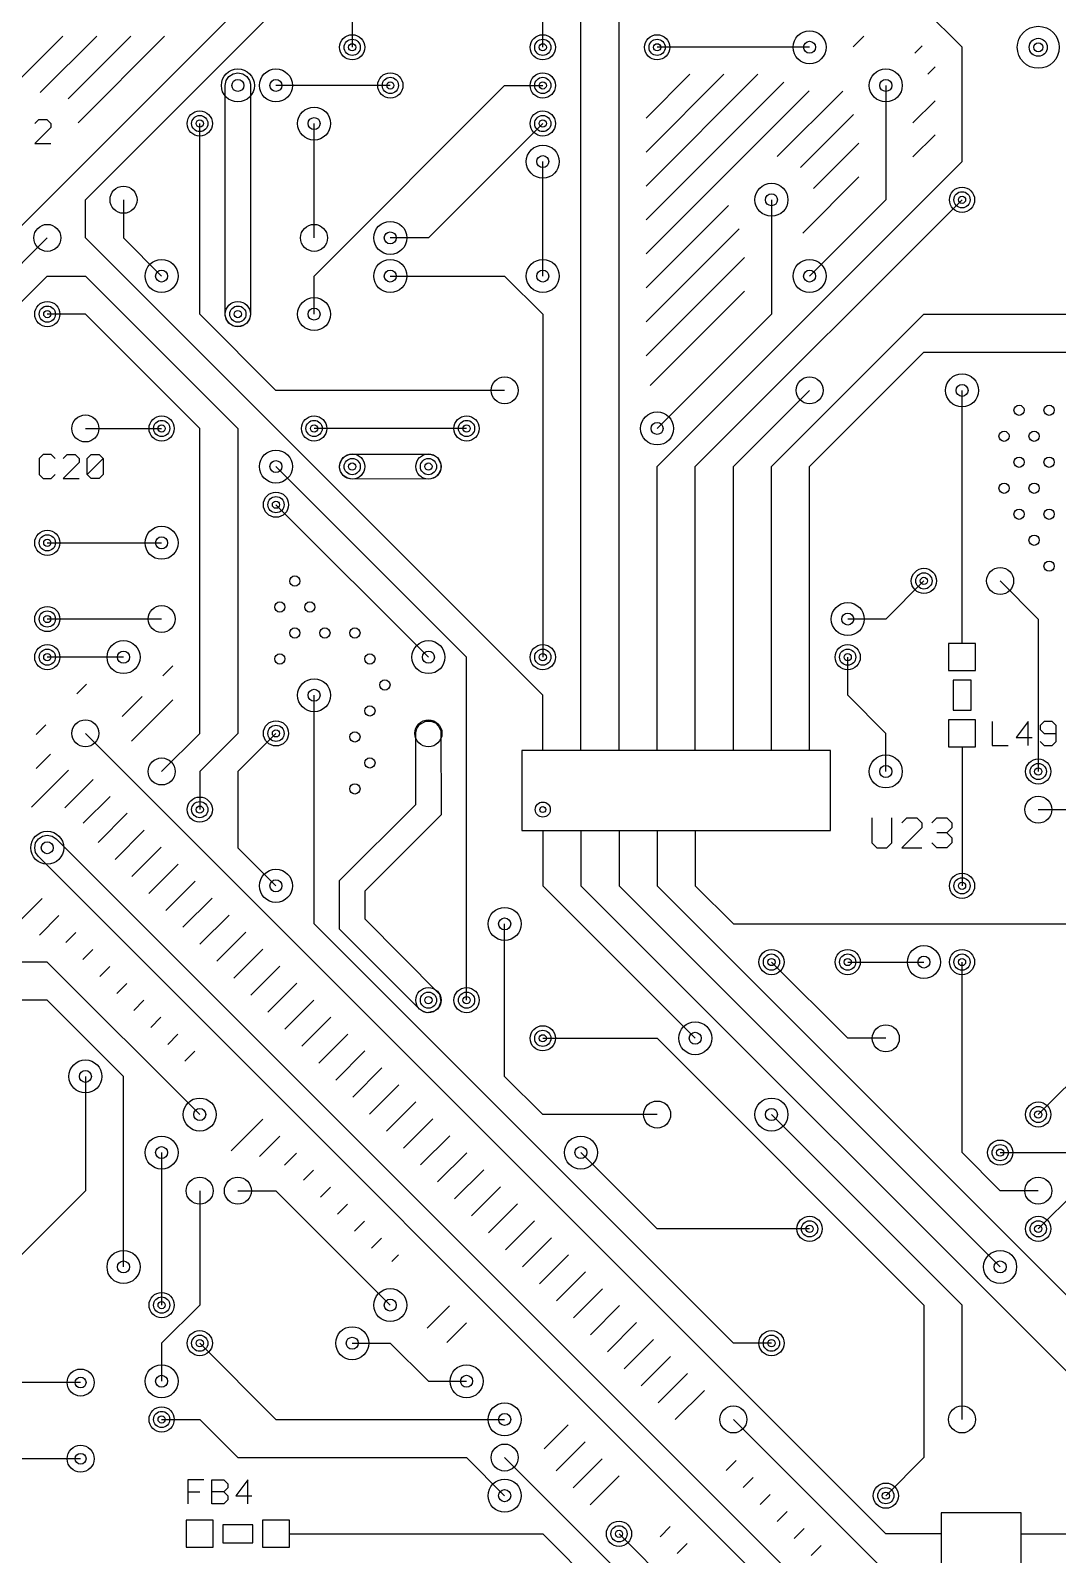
# Model space of a CAD drawing. Extents: x 7 to 280, y 7 to 360.
# Drawn here: x 169.6 to 203.8, y 249.5 to 300.3 of the extents above; entities that cross this region are included whole.
import ezdxf

# ---------------------------------------------------------------- set-up
doc = ezdxf.new("R2010")
doc.units = 0
doc.layers.add('SCORE', color=5, linetype='CONTINUOUS')

msp = doc.modelspace()

# ---------------------------------------------------------------- linework, layer by layer
at = {"layer": 'SCORE'}
for p, q in [((186.69, 299.72), (186.69, 308.61)), ((182.88, 307.34), (167.64, 292.1)), ((180.34, 303.53), (180.34, 299.72)), ((171.45, 294.64), (179.07, 302.26)), ((187.96, 278.13), (187.96, 300.99)), ((189.23, 278.13), (189.23, 300.99)), ((200.66, 299.72), (199.39, 300.99)), ((168.9559, 298.3506), (170.6952, 300.09)), ((169.9466, 298.21), (171.8266, 300.09)), ((170.8737, 298.0057), (172.958, 300.09)), ((171.2033, 297.204), (174.0893, 300.09)), ((195.58, 299.72), (190.5, 299.72)), ((197.0293, 299.7343), (197.3839, 300.0889)), ((199.0872, 299.5294), (199.3325, 299.7747)), ((200.66, 295.91), (200.66, 299.72)), ((176.11, 298.45), (176.142, 298.6107)), ((176.142, 298.6107), (176.233, 298.747)), ((176.233, 298.747), (176.3693, 298.838)), ((176.3693, 298.838), (176.53, 298.87)), ((176.53, 298.87), (176.6907, 298.838)), ((176.6907, 298.838), (176.827, 298.747)), ((176.827, 298.747), (176.918, 298.6107)), ((176.918, 298.6107), (176.948, 298.4912)), ((190.1303, 297.3607), (191.5896, 298.82)), ((190.1304, 296.2295), (192.7209, 298.82)), ((190.1306, 295.0983), (193.8523, 298.82)), ((199.5189, 298.8298), (199.76, 299.0708)), ((176.112, 290.7888), (176.11, 298.45)), ((176.948, 298.4912), (176.95, 290.83)), ((181.61, 298.45), (177.8, 298.45)), ((179.07, 292.1), (185.42, 298.45)), ((185.42, 298.45), (186.69, 298.45)), ((190.1308, 293.9671), (194.7183, 298.5546)), ((190.131, 292.8359), (195.5657, 298.2707)), ((194.503, 296.0766), (196.6834, 298.257)), ((198.12, 298.45), (198.12, 294.64)), ((199.02, 297.1995), (199.76, 297.9395)), ((169.77, 297.1767), (169.9033, 297.31)), ((169.9033, 297.31), (170.17, 297.31)), ((170.17, 297.31), (170.3033, 297.1767)), ((170.3033, 297.1767), (170.3033, 297.0433)), ((175.26, 290.83), (175.26, 297.18)), ((179.07, 293.37), (179.07, 297.18)), ((186.69, 297.18), (182.88, 293.37)), ((195.2772, 295.7194), (197.0406, 297.4828)), ((170.3033, 297.0433), (169.77, 296.51)), ((199.02, 296.0681), (199.76, 296.8081)), ((169.77, 296.51), (170.3033, 296.51)), ((195.7089, 295.0198), (197.22, 296.5308)), ((186.69, 292.1), (186.69, 295.91)), ((190.5, 285.75), (200.66, 295.91)), ((195.3519, 293.5314), (197.22, 295.3995)), ((171.45, 293.37), (171.45, 294.64)), ((172.72, 294.64), (172.72, 293.37)), ((191.77, 285.75), (200.66, 294.64)), ((194.31, 294.64), (194.31, 290.83)), ((198.12, 294.64), (195.58, 292.1)), ((190.1311, 291.7047), (192.8734, 294.447)), ((190.1313, 290.5735), (193.2306, 293.6728)), ((166.37, 289.56), (170.18, 293.37)), ((186.69, 278.13), (171.45, 293.37)), ((172.72, 293.37), (173.99, 292.1)), ((182.88, 293.37), (181.61, 293.37)), ((190.1315, 289.4423), (193.41, 292.7208)), ((168.91, 290.83), (170.18, 292.1)), ((170.18, 292.1), (171.45, 292.1)), ((171.45, 292.1), (176.53, 287.02)), ((179.07, 290.83), (179.07, 292.1)), ((181.61, 292.1), (185.42, 292.1)), ((185.42, 292.1), (186.69, 290.83)), ((190.2719, 288.4514), (193.41, 291.5895)), ((171.45, 290.83), (170.18, 290.83)), ((175.26, 287.02), (171.45, 290.83)), ((177.8, 288.29), (175.26, 290.83)), ((176.1596, 290.632), (176.112, 290.7888)), ((176.2636, 290.5053), (176.1596, 290.632)), ((176.4081, 290.4281), (176.2636, 290.5053)), ((176.827, 290.533), (176.728, 290.4596)), ((176.918, 290.6693), (176.827, 290.533)), ((176.95, 290.83), (176.918, 290.6693)), ((186.69, 290.83), (186.69, 279.4)), ((194.31, 290.83), (190.5, 287.02)), ((194.31, 285.75), (199.39, 290.83)), ((199.39, 290.83), (210.82, 290.83)), ((176.5712, 290.412), (176.4081, 290.4281)), ((176.728, 290.4596), (176.5712, 290.412)), ((195.58, 285.75), (199.39, 289.56)), ((199.39, 289.56), (207.01, 289.56)), ((185.42, 288.29), (177.8, 288.29)), ((193.04, 285.75), (195.58, 288.29)), ((200.66, 281.94), (200.66, 288.29)), ((171.45, 287.02), (173.99, 287.02)), ((175.26, 276.86), (175.26, 287.02)), ((176.53, 287.02), (176.53, 276.86)), ((184.15, 287.02), (179.07, 287.02)), ((170.0433, 286.15), (169.91, 286.0167)), ((169.91, 286.0167), (169.91, 285.4833)), ((170.31, 286.15), (170.0433, 286.15)), ((170.4433, 286.0167), (170.31, 286.15)), ((170.71, 286.0167), (170.8433, 286.15)), ((170.8433, 286.15), (171.11, 286.15)), ((171.11, 286.15), (171.2433, 286.0167)), ((171.2433, 286.0167), (171.2433, 285.8833)), ((171.51, 286.0167), (171.6433, 286.15)), ((171.51, 285.4833), (171.51, 286.0167)), ((171.51, 285.4833), (172.0433, 286.0167)), ((171.6433, 286.15), (171.91, 286.15)), ((171.91, 286.15), (172.0433, 286.0167)), ((172.0433, 286.0167), (172.0433, 285.4833)), ((179.9281, 285.8319), (179.9908, 285.9833)), ((179.9908, 285.9833), (180.1067, 286.0992)), ((180.1067, 286.0992), (180.2581, 286.1619)), ((180.2581, 286.1619), (182.9212, 286.168)), ((182.9212, 286.168), (183.078, 286.1204)), ((183.078, 286.1204), (183.177, 286.047)), ((183.177, 286.047), (183.2919, 285.8319)), ((169.91, 285.4833), (170.0433, 285.35)), ((170.31, 285.35), (170.4433, 285.4833)), ((171.2433, 285.8833), (170.71, 285.35)), ((171.6433, 285.35), (171.51, 285.4833)), ((172.0433, 285.4833), (171.91, 285.35)), ((184.15, 279.4), (177.8, 285.75)), ((179.922, 285.7088), (179.9281, 285.8319)), ((179.952, 285.5893), (179.922, 285.7088)), ((180.043, 285.453), (179.952, 285.5893)), ((180.1793, 285.362), (180.043, 285.453)), ((183.1133, 285.4008), (182.9619, 285.3381)), ((183.2292, 285.5167), (183.1133, 285.4008)), ((183.2919, 285.6681), (183.2292, 285.5167)), ((183.2919, 285.8319), (183.2919, 285.6681)), ((190.5, 278.13), (190.5, 285.75)), ((191.77, 278.13), (191.77, 285.75)), ((193.04, 278.13), (193.04, 285.75)), ((194.31, 278.13), (194.31, 285.75)), ((195.58, 278.13), (195.58, 285.75)), ((170.0433, 285.35), (170.31, 285.35)), ((170.71, 285.35), (171.2433, 285.35)), ((171.91, 285.35), (171.6433, 285.35)), ((180.34, 285.33), (180.1793, 285.362)), ((182.9619, 285.3381), (180.34, 285.33)), ((182.88, 279.4), (177.8, 284.48)), ((170.18, 283.21), (173.99, 283.21)), ((199.39, 281.94), (198.12, 280.67)), ((200.66, 279.85), (200.66, 281.94)), ((201.93, 281.94), (203.2, 280.67)), ((173.99, 280.67), (170.18, 280.67)), ((198.12, 280.67), (196.85, 280.67)), ((203.2, 280.67), (203.2, 275.59)), ((201.11, 279.85), (200.21, 279.85)), ((200.21, 279.85), (200.21, 278.95)), ((201.11, 278.95), (201.11, 279.85)), ((172.72, 279.4), (170.18, 279.4)), ((184.15, 267.97), (184.15, 279.4)), ((196.85, 278.13), (196.85, 279.4)), ((174.0296, 278.7791), (174.36, 279.1095)), ((200.21, 278.95), (201.11, 278.95)), ((171.1673, 278.1795), (171.4877, 278.5)), ((200.96, 278.63), (200.36, 278.63)), ((200.36, 278.63), (200.36, 277.63)), ((200.96, 277.63), (200.96, 278.63)), ((172.6755, 277.425), (173.3409, 278.0904)), ((172.9823, 276.6005), (174.36, 277.9781)), ((179.07, 270.51), (179.07, 278.13)), ((186.69, 276.2885), (186.69, 278.13)), ((187.96, 276.2885), (187.96, 278.13)), ((189.23, 276.2885), (189.23, 278.13)), ((190.5, 276.2885), (190.5, 278.13)), ((191.77, 276.2885), (191.77, 278.13)), ((193.04, 276.2885), (193.04, 278.13)), ((194.31, 276.2885), (194.31, 278.13)), ((195.58, 276.2885), (195.58, 278.13)), ((198.12, 276.86), (196.85, 278.13)), ((182.583, 277.157), (182.7981, 277.2719)), ((182.7981, 277.2719), (182.9619, 277.2719)), ((182.9619, 277.2719), (183.1133, 277.2092)), ((201.11, 277.31), (200.21, 277.31)), ((200.21, 277.31), (200.21, 276.41)), ((200.36, 277.63), (200.96, 277.63)), ((201.11, 276.41), (201.11, 277.31)), ((169.81, 276.8223), (170.1305, 277.1427)), ((198.12, 250.19), (171.45, 276.86)), ((173.99, 275.59), (175.26, 276.86)), ((176.53, 276.86), (175.26, 275.59)), ((177.8, 276.86), (176.53, 275.59)), ((182.46, 274.494), (182.462, 276.9012)), ((182.462, 276.9012), (182.492, 277.0207)), ((182.492, 277.0207), (182.583, 277.157)), ((183.1133, 277.2092), (183.2292, 277.0933)), ((183.2292, 277.0933), (183.2919, 276.9419)), ((183.2919, 276.9419), (183.3, 274.146)), ((198.12, 275.59), (198.12, 276.86)), ((201.66, 277.26), (201.66, 276.46)), ((202.86, 277.26), (202.46, 276.7267)), ((202.86, 276.46), (202.86, 277.26)), ((203.3933, 277.26), (203.26, 277.1267)), ((203.26, 277.1267), (203.26, 276.9933)), ((203.26, 276.9933), (203.3933, 276.86)), ((203.66, 277.26), (203.3933, 277.26)), ((203.3933, 276.86), (203.7933, 276.86)), ((203.7933, 277.1267), (203.66, 277.26)), ((203.7933, 276.5933), (203.7933, 277.1267)), ((196.2785, 276.2885), (185.9915, 276.2885)), ((185.9915, 276.2885), (185.9915, 273.6215)), ((196.2785, 273.6215), (196.2785, 276.2885)), ((200.21, 276.41), (201.11, 276.41)), ((200.66, 276.41), (200.66, 274.32)), ((201.66, 276.46), (202.1933, 276.46)), ((202.46, 276.7267), (202.9933, 276.7267)), ((203.26, 276.5933), (203.3933, 276.46)), ((203.3933, 276.46), (203.66, 276.46)), ((203.66, 276.46), (203.7933, 276.5933)), ((169.81, 275.6909), (170.2898, 276.1707)), ((169.6495, 274.399), (170.885, 275.6345)), ((170.7602, 274.3784), (171.7095, 275.3277)), ((175.26, 275.59), (175.26, 274.32)), ((176.53, 275.59), (176.53, 273.05)), ((171.3784, 273.8652), (172.2752, 274.762)), ((179.92, 271.954), (182.46, 274.494)), ((200.66, 274.32), (200.66, 271.78)), ((203.2, 274.32), (207.01, 274.32)), ((171.8707, 273.2261), (172.8409, 274.1963)), ((183.3, 274.146), (180.76, 271.606)), ((197.65, 274.05), (197.65, 273.2167)), ((198.3167, 273.2167), (198.3167, 274.05)), ((198.65, 273.8833), (198.8167, 274.05)), ((199.3167, 273.7167), (198.65, 273.05)), ((198.8167, 274.05), (199.15, 274.05)), ((199.15, 274.05), (199.3167, 273.8833)), ((199.3167, 273.8833), (199.3167, 273.7167)), ((199.65, 273.8833), (199.8167, 274.05)), ((199.8167, 274.05), (200.15, 274.05)), ((200.15, 274.05), (200.3167, 273.8833)), ((200.3167, 273.7167), (200.15, 273.55)), ((200.3167, 273.8833), (200.3167, 273.7167)), ((169.76, 273.05), (169.792, 273.2107)), ((169.792, 273.2107), (169.883, 273.347)), ((169.883, 273.347), (170.0193, 273.438)), ((170.0193, 273.438), (170.18, 273.47)), ((170.18, 273.47), (170.3407, 273.438)), ((170.3407, 273.438), (170.477, 273.347)), ((170.477, 273.347), (197.024, 246.8)), ((172.4364, 272.6604), (173.4066, 273.6306)), ((185.9915, 273.6215), (196.2785, 273.6215)), ((186.69, 273.6215), (186.69, 271.78)), ((187.96, 273.6215), (187.96, 271.78)), ((189.23, 273.6215), (189.23, 271.78)), ((190.5, 273.6215), (190.5, 271.78)), ((191.77, 273.6215), (191.77, 271.78)), ((197.65, 273.2167), (197.8167, 273.05)), ((198.15, 273.05), (198.3167, 273.2167)), ((199.8167, 273.05), (199.65, 273.2167)), ((200.15, 273.55), (199.8167, 273.55)), ((200.15, 273.55), (200.3167, 273.3833)), ((200.3167, 273.2167), (200.15, 273.05)), ((200.3167, 273.3833), (200.3167, 273.2167)), ((169.792, 272.8893), (169.76, 273.05)), ((169.883, 272.753), (169.792, 272.8893)), ((196.676, 245.96), (169.883, 272.753)), ((173.0021, 272.0947), (173.9723, 273.0649)), ((176.53, 273.05), (177.8, 271.78)), ((197.8167, 273.05), (198.15, 273.05)), ((198.65, 273.05), (199.3167, 273.05)), ((200.15, 273.05), (199.8167, 273.05)), ((173.5677, 271.529), (174.538, 272.4992)), ((174.1334, 270.9633), (175.1036, 271.9336)), ((179.92, 270.336), (179.92, 271.954)), ((186.69, 271.78), (191.77, 266.7)), ((187.96, 271.78), (207.01, 252.73)), ((189.23, 271.78), (201.93, 259.08)), ((190.5, 271.78), (208.28, 254)), ((191.77, 271.78), (193.04, 270.51)), ((168.7846, 270.14), (170.0039, 271.3593)), ((174.6991, 270.3977), (175.6693, 271.3679)), ((180.76, 271.606), (180.76, 270.684)), ((169.916, 270.14), (170.5696, 270.7936)), ((175.2648, 269.832), (176.235, 270.8022)), ((180.76, 270.684), (183.2504, 268.168)), ((170.7996, 269.8922), (171.1353, 270.2279)), ((175.8305, 269.2663), (176.8007, 270.2365)), ((193.04, 256.54), (179.07, 270.51)), ((182.583, 267.673), (179.92, 270.336)), ((185.42, 265.43), (185.42, 270.51)), ((193.04, 270.51), (210.82, 270.51)), ((171.3658, 269.327), (171.701, 269.6623)), ((176.3962, 268.7006), (177.3664, 269.6708)), ((170.18, 269.24), (151.13, 269.24)), ((175.26, 264.16), (170.18, 269.24)), ((196.85, 266.7), (194.31, 269.24)), ((196.85, 269.24), (199.39, 269.24)), ((200.66, 262.89), (200.66, 269.24)), ((171.9314, 268.7614), (172.2667, 269.0966)), ((176.9619, 268.1349), (177.9321, 269.1051)), ((172.4971, 268.1957), (172.8323, 268.5309)), ((177.5275, 267.5692), (178.4978, 268.5394)), ((183.2504, 268.168), (183.298, 267.9288)), ((170.18, 267.97), (154.94, 267.97)), ((172.72, 265.43), (170.18, 267.97)), ((173.0628, 267.63), (173.398, 267.9652)), ((178.0932, 267.0035), (179.0634, 267.9738)), ((182.682, 267.5996), (182.583, 267.673)), ((183.2292, 267.7367), (183.078, 267.5996)), ((183.298, 267.9288), (183.2292, 267.7367)), ((173.6285, 267.0643), (173.9637, 267.3995)), ((178.6589, 266.4379), (179.6291, 267.4081)), ((182.8388, 267.552), (182.682, 267.5996)), ((183.078, 267.5996), (182.8388, 267.552)), ((174.1942, 266.4986), (174.5294, 266.8338)), ((179.2246, 265.8722), (180.1948, 266.8424)), ((186.69, 266.7), (190.5, 266.7)), ((190.5, 266.7), (199.39, 257.81)), ((198.12, 266.7), (196.85, 266.7)), ((203.2, 264.16), (205.74, 266.7)), ((174.7599, 265.9329), (175.0951, 266.2681)), ((179.7903, 265.3065), (180.7605, 266.2767)), ((180.356, 264.7408), (181.3262, 265.711)), ((171.45, 265.43), (171.45, 261.62)), ((172.72, 259.08), (172.72, 265.43)), ((180.9216, 264.1751), (181.8919, 265.1453)), ((186.69, 264.16), (185.42, 265.43)), ((181.4873, 263.6094), (182.4576, 264.5796)), ((190.5, 264.16), (186.69, 264.16)), ((200.66, 257.81), (194.31, 264.16)), ((176.3028, 262.9503), (177.3578, 264.0054)), ((182.053, 263.0437), (183.0232, 264.014)), ((177.2471, 262.7633), (177.9235, 263.4397)), ((182.6187, 262.4781), (183.5889, 263.4483)), ((173.99, 262.89), (173.99, 257.81)), ((178.0875, 262.4723), (178.4892, 262.874)), ((183.1844, 261.9124), (184.1546, 262.8826)), ((190.5, 260.35), (187.96, 262.89)), ((201.93, 261.62), (200.66, 262.89)), ((201.93, 262.89), (207.01, 262.89)), ((178.7197, 261.9731), (179.0549, 262.3084)), ((183.7501, 261.3467), (184.7203, 262.3169)), ((171.45, 261.62), (167.64, 257.81)), ((175.26, 261.62), (175.26, 257.81)), ((176.53, 261.62), (177.8, 261.62)), ((177.8, 261.62), (181.61, 257.81)), ((179.2854, 261.4074), (179.6206, 261.7427)), ((184.3158, 260.781), (185.286, 261.7512)), ((203.2, 261.62), (201.93, 261.62)), ((203.2, 260.35), (204.47, 261.62)), ((179.851, 260.8418), (180.1863, 261.177)), ((184.8814, 260.2153), (185.8517, 261.1855)), ((180.4167, 260.2761), (180.7519, 260.6113)), ((185.4471, 259.6496), (186.4174, 260.6199)), ((180.9824, 259.7104), (181.3176, 260.0456)), ((186.0128, 259.0839), (186.983, 260.0542)), ((195.58, 260.35), (190.5, 260.35)), ((181.6619, 259.2585), (181.8833, 259.4799)), ((186.5785, 258.5183), (187.5487, 259.4885)), ((187.1442, 257.9526), (188.1144, 258.9228)), ((187.7099, 257.3869), (188.6801, 258.3571)), ((175.26, 257.81), (173.99, 256.54)), ((182.8393, 257.0418), (183.5804, 257.7829)), ((188.2756, 256.8212), (189.2458, 257.7914)), ((199.39, 257.81), (199.39, 252.73)), ((200.66, 254), (200.66, 257.81)), ((183.4889, 256.56), (184.1461, 257.2172)), ((188.8412, 256.2555), (189.8115, 257.2257)), ((173.99, 256.54), (173.99, 255.27)), ((175.26, 256.54), (177.8, 254)), ((180.34, 256.54), (181.61, 256.54)), ((181.61, 256.54), (182.88, 255.27)), ((189.4069, 255.6898), (190.3772, 256.6601)), ((194.31, 256.54), (193.04, 256.54)), ((189.9726, 255.1241), (190.9428, 256.0944)), ((190.5383, 254.5585), (191.5085, 255.5287)), ((171.29, 255.23), (168.79, 255.23)), ((182.88, 255.27), (184.15, 255.27)), ((191.104, 253.9928), (192.0742, 254.963)), ((173.99, 254), (175.26, 254)), ((175.26, 254), (176.53, 252.73)), ((177.8, 254), (185.42, 254)), ((198.12, 248.92), (193.04, 254)), ((186.7379, 253.0208), (187.5402, 253.8231)), ((187.136, 252.2875), (188.1059, 253.2574)), ((171.29, 252.69), (161.59, 252.69)), ((176.53, 252.73), (184.15, 252.73)), ((184.15, 252.73), (185.42, 251.46)), ((194.31, 243.84), (185.42, 252.73)), ((187.7021, 251.7222), (188.6715, 252.6917)), ((192.801, 252.2957), (193.1363, 252.6309)), ((199.39, 252.73), (198.12, 251.46)), ((175.3933, 251.99), (174.86, 251.99)), ((174.86, 251.99), (174.86, 251.19)), ((175.66, 251.19), (175.66, 251.99)), ((175.66, 251.99), (176.06, 251.99)), ((176.06, 251.99), (176.1933, 251.8567)), ((176.86, 251.99), (176.46, 251.4567)), ((176.86, 251.19), (176.86, 251.99)), ((188.2682, 251.157), (189.2372, 252.126)), ((193.3667, 251.73), (193.702, 252.0653)), ((174.86, 251.59), (175.26, 251.59)), ((176.06, 251.59), (175.66, 251.59)), ((176.1933, 251.7233), (176.06, 251.59)), ((176.06, 251.59), (176.1933, 251.4567)), ((176.1933, 251.8567), (176.1933, 251.7233)), ((176.1933, 251.4567), (176.1933, 251.3233)), ((176.46, 251.4567), (176.9933, 251.4567)), ((193.9324, 251.1643), (194.2676, 251.4996)), ((176.06, 251.19), (175.66, 251.19)), ((176.1933, 251.3233), (176.06, 251.19)), ((194.4981, 250.5987), (194.8333, 250.9339)), ((202.6285, 250.8885), (199.9615, 250.8885)), ((199.9615, 250.8885), (199.9615, 241.8715)), ((202.6285, 241.8715), (202.6285, 250.8885)), ((175.71, 250.64), (174.81, 250.64)), ((174.81, 250.64), (174.81, 249.74)), ((175.71, 249.74), (175.71, 250.64)), ((177.03, 250.49), (176.03, 250.49)), ((176.03, 250.49), (176.03, 249.89)), ((177.03, 249.89), (177.03, 250.49)), ((178.25, 250.64), (177.35, 250.64)), ((177.35, 250.64), (177.35, 249.74)), ((178.25, 249.74), (178.25, 250.64)), ((190.5991, 250.0937), (190.9343, 250.429)), ((195.0638, 250.033), (195.399, 250.3682)), ((176.03, 249.89), (177.03, 249.89)), ((178.25, 250.19), (180.34, 250.19)), ((180.34, 250.19), (186.69, 250.19)), ((186.69, 250.19), (190.5, 246.38)), ((194.31, 245.11), (189.23, 250.19)), ((191.1647, 249.528), (191.5, 249.8633)), ((199.9615, 250.19), (198.12, 250.19)), ((202.6285, 250.19), (204.47, 250.19)), ((174.81, 249.74), (175.71, 249.74)), ((177.35, 249.74), (178.25, 249.74)), ((195.6295, 249.4673), (195.9647, 249.8025))]:
    msp.add_line(p, q, dxfattribs=at)
for centre, radius in [((180.34, 299.72), 0.42), ((186.69, 299.72), 0.42), ((190.5, 299.72), 0.42), ((195.58, 299.72), 0.55), ((203.2, 299.72), 0.7), ((180.34, 299.72), 0.27), ((180.34, 299.72), 0.12), ((186.69, 299.72), 0.27), ((186.69, 299.72), 0.12), ((190.5, 299.72), 0.27), ((190.5, 299.72), 0.12), ((195.58, 299.72), 0.2), ((203.2, 299.72), 0.3), ((203.2, 299.72), 0.15), ((176.53, 298.45), 0.55), ((176.53, 298.45), 0.2), ((177.8, 298.45), 0.55), ((177.8, 298.45), 0.2), ((181.61, 298.45), 0.42), ((181.61, 298.45), 0.27), ((186.69, 298.45), 0.42), ((186.69, 298.45), 0.27), ((198.12, 298.45), 0.55), ((198.12, 298.45), 0.2), ((181.61, 298.45), 0.12), ((186.69, 298.45), 0.12), ((175.26, 297.18), 0.42), ((179.07, 297.18), 0.55), ((186.69, 297.18), 0.42), ((175.26, 297.18), 0.27), ((175.26, 297.18), 0.12), ((179.07, 297.18), 0.2), ((186.69, 297.18), 0.27), ((186.69, 297.18), 0.12), ((186.69, 295.91), 0.55), ((186.69, 295.91), 0.2), ((172.72, 294.64), 0.45), ((194.31, 294.64), 0.55), ((200.66, 294.64), 0.42), ((194.31, 294.64), 0.2), ((200.66, 294.64), 0.27), ((200.66, 294.64), 0.12), ((170.18, 293.37), 0.45), ((179.07, 293.37), 0.45), ((181.61, 293.37), 0.55), ((181.61, 293.37), 0.2), ((173.99, 292.1), 0.55), ((181.61, 292.1), 0.55), ((186.69, 292.1), 0.55), ((195.58, 292.1), 0.55), ((173.99, 292.1), 0.2), ((181.61, 292.1), 0.2), ((186.69, 292.1), 0.2), ((195.58, 292.1), 0.2), ((170.18, 290.83), 0.42), ((170.18, 290.83), 0.27), ((176.53, 290.83), 0.42), ((176.53, 290.83), 0.27), ((179.07, 290.83), 0.55), ((179.07, 290.83), 0.2), ((170.18, 290.83), 0.12), ((176.53, 290.83), 0.12), ((185.42, 288.29), 0.45), ((195.58, 288.29), 0.45), ((200.66, 288.29), 0.55), ((200.66, 288.29), 0.2), ((171.45, 287.02), 0.45), ((173.99, 287.02), 0.42), ((179.07, 287.02), 0.42), ((184.15, 287.02), 0.42), ((190.5, 287.02), 0.55), ((202.56, 287.6255), 0.17), ((203.56, 287.6255), 0.17), ((173.99, 287.02), 0.27), ((173.99, 287.02), 0.12), ((179.07, 287.02), 0.27), ((179.07, 287.02), 0.12), ((184.15, 287.02), 0.27), ((184.15, 287.02), 0.12), ((190.5, 287.02), 0.2), ((202.06, 286.7595), 0.17), ((203.06, 286.7595), 0.17), ((177.8, 285.75), 0.55), ((177.8, 285.75), 0.2), ((180.34, 285.75), 0.42), ((180.34, 285.75), 0.27), ((182.88, 285.75), 0.42), ((182.88, 285.75), 0.27), ((202.56, 285.8935), 0.17), ((203.56, 285.8935), 0.17), ((180.34, 285.75), 0.12), ((182.88, 285.75), 0.12), ((177.8, 284.48), 0.42), ((202.06, 285.0275), 0.17), ((203.06, 285.0275), 0.17), ((177.8, 284.48), 0.27), ((177.8, 284.48), 0.12), ((202.56, 284.1615), 0.17), ((203.56, 284.1615), 0.17), ((170.18, 283.21), 0.42), ((170.18, 283.21), 0.27), ((173.99, 283.21), 0.55), ((173.99, 283.21), 0.2), ((203.06, 283.2955), 0.17), ((170.18, 283.21), 0.12), ((199.39, 281.94), 0.42), ((201.93, 281.94), 0.45), ((203.56, 282.4295), 0.17), ((178.43, 281.9368), 0.17), ((199.39, 281.94), 0.27), ((199.39, 281.94), 0.12), ((170.18, 280.67), 0.42), ((170.18, 280.67), 0.27), ((173.99, 280.67), 0.45), ((177.93, 281.0708), 0.17), ((178.93, 281.0708), 0.17), ((196.85, 280.67), 0.55), ((196.85, 280.67), 0.2), ((170.18, 280.67), 0.12), ((178.43, 280.2048), 0.17), ((179.43, 280.2048), 0.17), ((180.43, 280.2048), 0.17), ((170.18, 279.4), 0.42), ((172.72, 279.4), 0.55), ((182.88, 279.4), 0.55), ((186.69, 279.4), 0.42), ((196.85, 279.4), 0.42), ((170.18, 279.4), 0.27), ((170.18, 279.4), 0.12), ((172.72, 279.4), 0.2), ((177.93, 279.3388), 0.17), ((180.93, 279.3388), 0.17), ((182.88, 279.4), 0.2), ((186.69, 279.4), 0.27), ((186.69, 279.4), 0.12), ((196.85, 279.4), 0.27), ((196.85, 279.4), 0.12), ((179.07, 278.13), 0.55), ((179.07, 278.13), 0.2), ((181.43, 278.4728), 0.17), ((171.45, 276.86), 0.45), ((177.8, 276.86), 0.42), ((180.93, 277.6068), 0.17), ((182.88, 276.86), 0.45), ((177.8, 276.86), 0.27), ((177.8, 276.86), 0.12), ((180.43, 276.7408), 0.17), ((173.99, 275.59), 0.45), ((180.93, 275.8748), 0.17), ((198.12, 275.59), 0.55), ((198.12, 275.59), 0.2), ((203.2, 275.59), 0.42), ((203.2, 275.59), 0.27), ((203.2, 275.59), 0.12), ((175.26, 274.32), 0.42), ((180.43, 275.0088), 0.17), ((203.2, 274.32), 0.45), ((175.26, 274.32), 0.27), ((175.26, 274.32), 0.12), ((186.6915, 274.3215), 0.25), ((186.6915, 274.3215), 0.1), ((170.18, 273.05), 0.55), ((170.18, 273.05), 0.2), ((177.8, 271.78), 0.55), ((200.66, 271.78), 0.42), ((177.8, 271.78), 0.2), ((200.66, 271.78), 0.27), ((200.66, 271.78), 0.12), ((185.42, 270.51), 0.55), ((185.42, 270.51), 0.2), ((194.31, 269.24), 0.42), ((196.85, 269.24), 0.42), ((199.39, 269.24), 0.55), ((200.66, 269.24), 0.42), ((194.31, 269.24), 0.27), ((194.31, 269.24), 0.12), ((196.85, 269.24), 0.27), ((196.85, 269.24), 0.12), ((199.39, 269.24), 0.2), ((200.66, 269.24), 0.27), ((200.66, 269.24), 0.12), ((182.88, 267.97), 0.42), ((182.88, 267.97), 0.27), ((184.15, 267.97), 0.42), ((184.15, 267.97), 0.27), ((182.88, 267.97), 0.12), ((184.15, 267.97), 0.12), ((186.69, 266.7), 0.42), ((191.77, 266.7), 0.55), ((198.12, 266.7), 0.45), ((186.69, 266.7), 0.27), ((186.69, 266.7), 0.12), ((191.77, 266.7), 0.2), ((171.45, 265.43), 0.55), ((171.45, 265.43), 0.2), ((175.26, 264.16), 0.55), ((190.5, 264.16), 0.45), ((194.31, 264.16), 0.55), ((203.2, 264.16), 0.42), ((175.26, 264.16), 0.2), ((194.31, 264.16), 0.2), ((203.2, 264.16), 0.27), ((203.2, 264.16), 0.12), ((173.99, 262.89), 0.55), ((173.99, 262.89), 0.2), ((187.96, 262.89), 0.55), ((187.96, 262.89), 0.2), ((201.93, 262.89), 0.42), ((201.93, 262.89), 0.27), ((201.93, 262.89), 0.12), ((175.26, 261.62), 0.45), ((176.53, 261.62), 0.45), ((203.2, 261.62), 0.45), ((195.58, 260.35), 0.42), ((195.58, 260.35), 0.27), ((203.2, 260.35), 0.42), ((203.2, 260.35), 0.27), ((195.58, 260.35), 0.12), ((203.2, 260.35), 0.12), ((172.72, 259.08), 0.55), ((201.93, 259.08), 0.55), ((172.72, 259.08), 0.2), ((201.93, 259.08), 0.2), ((173.99, 257.81), 0.42), ((173.99, 257.81), 0.27), ((181.61, 257.81), 0.55), ((181.61, 257.81), 0.2), ((173.99, 257.81), 0.12), ((175.26, 256.54), 0.42), ((180.34, 256.54), 0.55), ((194.31, 256.54), 0.42), ((175.26, 256.54), 0.27), ((175.26, 256.54), 0.12), ((180.34, 256.54), 0.2), ((194.31, 256.54), 0.27), ((194.31, 256.54), 0.12), ((171.29, 255.23), 0.45), ((173.99, 255.27), 0.55), ((173.99, 255.27), 0.2), ((184.15, 255.27), 0.55), ((184.15, 255.27), 0.2), ((171.29, 255.23), 0.18), ((173.99, 254), 0.42), ((185.42, 254), 0.55), ((193.04, 254), 0.45), ((200.66, 254), 0.45), ((173.99, 254), 0.27), ((173.99, 254), 0.12), ((185.42, 254), 0.2), ((171.29, 252.69), 0.45), ((185.42, 252.73), 0.45), ((171.29, 252.69), 0.18), ((185.42, 251.46), 0.55), ((198.12, 251.46), 0.42), ((185.42, 251.46), 0.2), ((198.12, 251.46), 0.27), ((198.12, 251.46), 0.12), ((189.23, 250.19), 0.42), ((189.23, 250.19), 0.27), ((189.23, 250.19), 0.12)]:
    msp.add_circle(centre, radius, dxfattribs=at)

doc.saveas('drawing.dxf')
